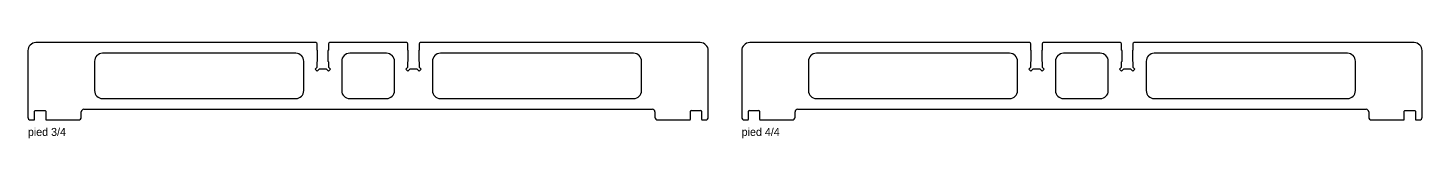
# Model space of a CAD drawing. Header units: millimetres. Extents: x 0 to 2491, y -140 to 86.
# Drawn here: x 1446 to 2491, y -140 to -68 of the extents above; entities that cross this region are included whole.
import ezdxf

# ---------------------------------------------------------------- set-up
doc = ezdxf.new("R2010")
doc.units = ezdxf.units.MM
doc.layers.add('DECOUPE', color=7, linetype='CONTINUOUS')
doc.layers.add('TEXTE', color=3, linetype='CONTINUOUS')

msp = doc.modelspace()

# ---------------------------------------------------------------- linework, layer by layer
at = {"layer": 'DECOUPE'}
for p, q in [((1661.8, -68), (1452, -68)), ((1662.8, -73.7), (1662.8, -69)), ((1671.2, -69), (1671.2, -73.7)), ((1729.8, -68), (1672.2, -68)), ((1730.8, -73.7), (1730.8, -69)), ((1739.2, -69), (1739.2, -73.7)), ((1950, -68), (1740.2, -68)), ((2196.8, -68), (1987, -68)), ((2197.8, -73.7), (2197.8, -69)), ((2206.2, -69), (2206.2, -73.7)), ((2264.8, -68), (2207.2, -68)), ((2265.8, -73.7), (2265.8, -69)), ((2274.2, -69), (2274.2, -73.7)), ((2485, -68), (2275.2, -68)), ((1446, -74), (1446, -124)), ((1496, -82), (1496, -104)), ((1646.8, -76), (1502, -76)), ((1652.8, -104), (1652.8, -82)), ((1663.1, -74), (1662.8, -73.7)), ((1662.8, -82.3), (1663.1, -82)), ((1662.8, -86.5), (1662.8, -82.3)), ((1663.1, -82), (1663.1, -74)), ((1671.2, -73.7), (1670.9, -74)), ((1670.9, -74), (1670.9, -82)), ((1670.9, -82), (1671.2, -82.3)), ((1671.2, -82.3), (1671.2, -86.5)), ((1681.2, -82), (1681.2, -104)), ((1714.8, -76), (1687.2, -76)), ((1720.8, -104), (1720.8, -82)), ((1731.1, -74), (1730.8, -73.7)), ((1730.8, -82.3), (1731.1, -82)), ((1730.8, -86.5), (1730.8, -82.3)), ((1731.1, -82), (1731.1, -74)), ((1739.2, -73.7), (1738.9, -74)), ((1738.9, -74), (1738.9, -82)), ((1738.9, -82), (1739.2, -82.3)), ((1739.2, -82.3), (1739.2, -86.5)), ((1749.2, -82), (1749.2, -104)), ((1900, -76), (1755.2, -76)), ((1906, -104), (1906, -82)), ((1956, -124), (1956, -74)), ((1981, -74), (1981, -124)), ((2031, -82), (2031, -104)), ((2181.8, -76), (2037, -76)), ((2187.8, -104), (2187.8, -82)), ((2198.1, -74), (2197.8, -73.7)), ((2197.8, -82.3), (2198.1, -82)), ((2197.8, -86.5), (2197.8, -82.3)), ((2198.1, -82), (2198.1, -74)), ((2206.2, -73.7), (2205.9, -74)), ((2205.9, -74), (2205.9, -82)), ((2205.9, -82), (2206.2, -82.3)), ((2206.2, -82.3), (2206.2, -86.5)), ((2216.2, -82), (2216.2, -104)), ((2249.8, -76), (2222.2, -76)), ((2255.8, -104), (2255.8, -82)), ((2266.1, -74), (2265.8, -73.7)), ((2265.8, -82.3), (2266.1, -82)), ((2265.8, -86.5), (2265.8, -82.3)), ((2266.1, -82), (2266.1, -74)), ((2274.2, -73.7), (2273.9, -74)), ((2273.9, -74), (2273.9, -82)), ((2273.9, -82), (2274.2, -82.3)), ((2274.2, -82.3), (2274.2, -86.5)), ((2284.2, -82), (2284.2, -104)), ((2435, -76), (2290.2, -76)), ((2441, -104), (2441, -82)), ((2491, -124), (2491, -74)), ((1661.3, -88), (1662.8, -86.5)), ((1662.8, -89.5), (1661.3, -88)), ((1664.3, -88), (1662.8, -89.5)), ((1669.7, -88), (1664.3, -88)), ((1671.2, -89.5), (1669.7, -88)), ((1671.2, -86.5), (1672.7, -88)), ((1672.7, -88), (1671.2, -89.5)), ((1729.3, -88), (1730.8, -86.5)), ((1730.8, -89.5), (1729.3, -88)), ((1732.3, -88), (1730.8, -89.5)), ((1737.7, -88), (1732.3, -88)), ((1739.2, -89.5), (1737.7, -88)), ((1739.2, -86.5), (1740.7, -88)), ((1740.7, -88), (1739.2, -89.5)), ((2196.3, -88), (2197.8, -86.5)), ((2197.8, -89.5), (2196.3, -88)), ((2199.3, -88), (2197.8, -89.5)), ((2204.7, -88), (2199.3, -88)), ((2206.2, -89.5), (2204.7, -88)), ((2206.2, -86.5), (2207.7, -88)), ((2207.7, -88), (2206.2, -89.5)), ((2264.3, -88), (2265.8, -86.5)), ((2265.8, -89.5), (2264.3, -88)), ((2267.3, -88), (2265.8, -89.5)), ((2272.7, -88), (2267.3, -88)), ((2274.2, -89.5), (2272.7, -88)), ((2274.2, -86.5), (2275.7, -88)), ((2275.7, -88), (2274.2, -89.5)), ((1502, -110), (1646.8, -110)), ((1687.2, -110), (1714.8, -110)), ((1755.2, -110), (1900, -110)), ((2037, -110), (2181.8, -110)), ((2222.2, -110), (2249.8, -110)), ((2290.2, -110), (2435, -110)), ((1451, -125.5), (1451, -119.5)), ((1451.5, -119), (1458.9, -119)), ((1459.4, -119.5), (1459.4, -125.5)), ((1486, -124), (1486, -120)), ((1488, -118), (1914, -118)), ((1916, -120), (1916, -124)), ((1942.6, -125.5), (1942.6, -119.5)), ((1943.1, -119), (1950.5, -119)), ((1951, -119.5), (1951, -125.5)), ((1986, -125.5), (1986, -119.5)), ((1986.5, -119), (1993.9, -119)), ((1994.4, -119.5), (1994.4, -125.5)), ((2021, -124), (2021, -120)), ((2023, -118), (2449, -118)), ((2451, -120), (2451, -124)), ((2477.6, -125.5), (2477.6, -119.5)), ((2478.1, -119), (2485.5, -119)), ((2486, -119.5), (2486, -125.5)), ((1448, -126), (1450.5, -126)), ((1459.9, -126), (1484, -126)), ((1918, -126), (1942.1, -126)), ((1951.5, -126), (1954, -126)), ((1983, -126), (1985.5, -126)), ((1994.9, -126), (2019, -126)), ((2453, -126), (2477.1, -126)), ((2486.5, -126), (2489, -126))]:
    msp.add_line(p, q, dxfattribs=at)
for centre, radius, start, end in [((1452, -74), 6, 90, 180), ((1661.8, -69), 1, 0, 90), ((1672.2, -69), 1, 90, 180), ((1729.8, -69), 1, 0, 90), ((1740.2, -69), 1, 90, 180), ((1950, -74), 6, 0, 90), ((1987, -74), 6, 90, 180), ((2196.8, -69), 1, 0, 90), ((2207.2, -69), 1, 90, 180), ((2264.8, -69), 1, 0, 90), ((2275.2, -69), 1, 90, 180), ((2485, -74), 6, 0, 90), ((1502, -82), 6, 90, 180), ((1646.8, -82), 6, 0, 90), ((1687.2, -82), 6, 90, 180), ((1714.8, -82), 6, 0, 90), ((1755.2, -82), 6, 90, 180), ((1900, -82), 6, 0, 90), ((2037, -82), 6, 90, 180), ((2181.8, -82), 6, 0, 90), ((2222.2, -82), 6, 90, 180), ((2249.8, -82), 6, 0, 90), ((2290.2, -82), 6, 90, 180), ((2435, -82), 6, 0, 90), ((1502, -104), 6, 180, 270), ((1646.8, -104), 6, 270, 0), ((1687.2, -104), 6, 180, 270), ((1714.8, -104), 6, 270, 0), ((1755.2, -104), 6, 180, 270), ((1900, -104), 6, 270, 0), ((2037, -104), 6, 180, 270), ((2181.8, -104), 6, 270, 0), ((2222.2, -104), 6, 180, 270), ((2249.8, -104), 6, 270, 0), ((2290.2, -104), 6, 180, 270), ((2435, -104), 6, 270, 0), ((1448, -124), 2, 180, 270), ((1451.5, -119.5), 0.5, 90, 180), ((1458.9, -119.5), 0.5, 0, 90), ((1484, -124), 2, 270, 0), ((1488, -120), 2, 90, 180), ((1914, -120), 2, 0, 90), ((1918, -124), 2, 180, 270), ((1943.1, -119.5), 0.5, 90, 180), ((1950.5, -119.5), 0.5, 0, 90), ((1954, -124), 2, 270, 0), ((1983, -124), 2, 180, 270), ((1986.5, -119.5), 0.5, 90, 180), ((1993.9, -119.5), 0.5, 0, 90), ((2019, -124), 2, 270, 0), ((2023, -120), 2, 90, 180), ((2449, -120), 2, 0, 90), ((2453, -124), 2, 180, 270), ((2478.1, -119.5), 0.5, 90, 180), ((2485.5, -119.5), 0.5, 0, 90), ((2489, -124), 2, 270, 0), ((1450.5, -125.5), 0.5, 270, 0), ((1459.9, -125.5), 0.5, 180, 270), ((1942.1, -125.5), 0.5, 270, 0), ((1951.5, -125.5), 0.5, 180, 270), ((1985.5, -125.5), 0.5, 270, 0), ((1994.9, -125.5), 0.5, 180, 270), ((2477.1, -125.5), 0.5, 270, 0), ((2486.5, -125.5), 0.5, 180, 270)]:
    msp.add_arc(centre, radius, start, end, dxfattribs=at)

# ---------------------------------------------------------------- texts
at = {"layer": 'TEXTE'}
for s, p in [('pied 3/4', (1446, -138)), ('pied 4/4', (1981, -138))]:
    msp.add_text(s, height=6, dxfattribs=at).set_placement(p)

doc.saveas('drawing.dxf')
